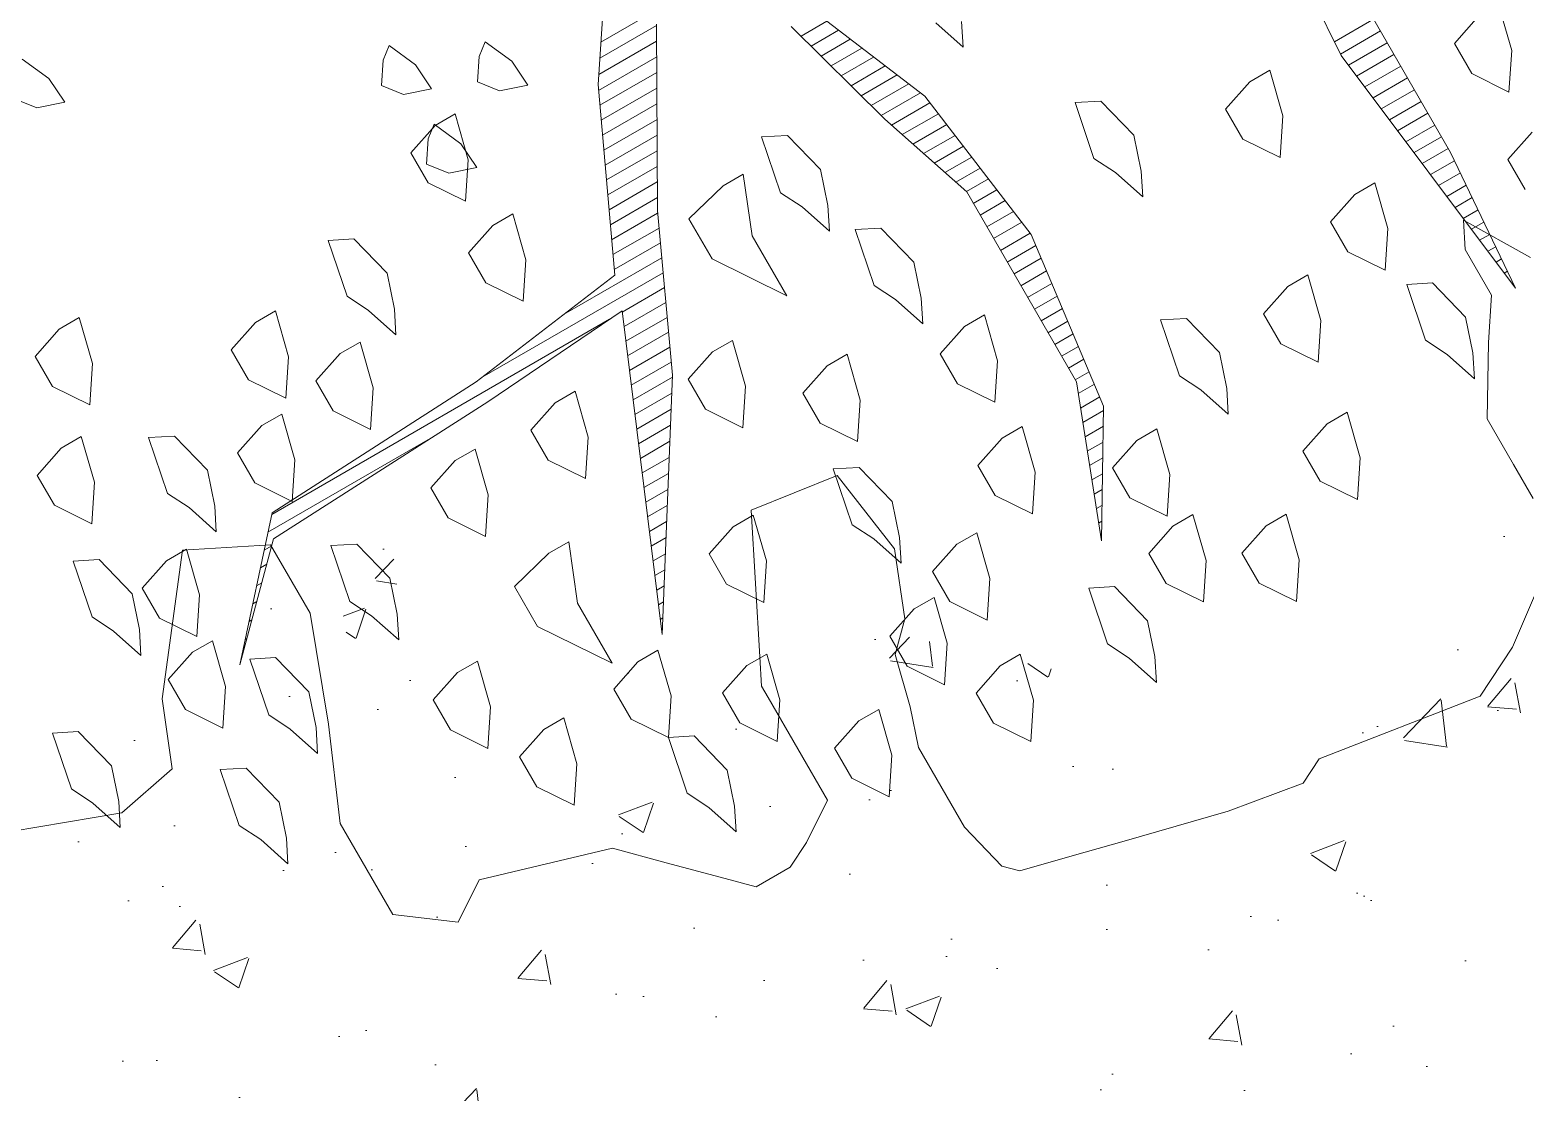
# Model space of a CAD drawing. Header units: metres. Extents: x 12093 to 20303, y 514 to 1412.
# Drawn here: x 19751.153 to 19752.729, y 693.7 to 694.82 of the extents above; entities that cross this region are included whole.
import ezdxf

# ---------------------------------------------------------------- set-up
doc = ezdxf.new("R2010")
doc.units = ezdxf.units.M
doc.layers.add('ARBOLES', color=52, linetype='Continuous', lineweight=13)
doc.layers.add('grass', color=64, linetype='Continuous', lineweight=13)
doc.layers.add('desnivel', color=9, linetype='Continuous')
pattern_1 = [(50, (19136.99335, 73.14804), (0.36436934, -0.03187817), [0.0381, -0.4191]), (355, (19136.99335, 73.14804), (-0.07048565, 0.38211329), [0.03048, -0.33528]), (100.451, (19137.0237, 73.1454), (0.293885, 0.35023338), [0.03238, -0.35618]), (46.1842, (19136.99335, 73.24964), (0.54215808, -0.08408466), [0.05715, -0.62865]), (96.6356, (19137.03853, 73.24264), (0.47480847, 0.4948511), [0.04857, -0.53427]), (351.184, (19136.99335, 73.24964), (0.4748092, 0.49485024), [0.04572, -0.50292]), (21, (19137.04415, 73.22424), (0.30322976, -0.20453104), [0.0381, -0.4191]), (326, (19137.04415, 73.22424), (0.12360406, 0.36837593), [0.03048, -0.33528]), (71.4514, (19137.06942, 73.2072), (0.42683298, 0.16384572), [0.03238, -0.35618]), (37.5, (19136.99335, 73.14804), (0.006177207, 0.169110078), [0, -0.331216, 0, -0.34036, 0, -0.33655]), (7.5, (19136.99335, 73.14804), (0.133639325, 0.20036115), [0, -0.194056, 0, -0.323596, 0, -0.12827]), (327.5, (19136.88007, 73.14804), (0.27118119, -0.011457488), [0, -0.127, 0, -0.39624, 0, -0.52578]), (317.5, (19136.82927, 73.14804), (0.29625836, 0.05085298), [0, -0.1651, 0, -0.263144, 0, -0.37338])]

# ---------------------------------------------------------------- blocks, each defined once
blk = doc.blocks.new('ghgfghgh')
at = {"layer": 'ARBOLES', "lineweight": 20}
for p, q in [((20001.71547, 663.11414), (20001.73329, 663.39038)), ((20002.20963, 663.13347), (20002.15869, 663.23705)), ((20002.20167, 663.20867), (20002.28229, 663.06904)), ((20001.7173, 663.14243), (20001.82424, 663.20418)), ((20001.85332, 663.16713), (20001.93263, 663.10653)), ((20001.85041, 663.14631), (20001.86758, 663.15623)), ((20002.20513, 663.14261), (20002.23114, 663.15763)), ((20001.7166, 663.13161), (20001.75434, 663.1534)), ((20001.75434, 663.15431), (20001.75489, 663.03051)), ((20001.90603, 663.09118), (20001.84386, 663.1528)), ((20001.85705, 663.13972), (20001.87536, 663.15029)), ((20002.20913, 663.13449), (20002.23566, 663.14981)), ((20001.7159, 663.12078), (20001.75439, 663.143)), ((20001.8637, 663.13314), (20001.88313, 663.14435)), ((20001.87035, 663.12655), (20001.8909, 663.13841)), ((20002.2144, 663.12711), (20002.24017, 663.14199)), ((20001.71581, 663.1103), (20001.75443, 663.1326)), ((20001.87699, 663.11996), (20001.89867, 663.13248)), ((20001.88364, 663.11337), (20001.90644, 663.12654)), ((20002.32555, 662.97876), (20002.20963, 663.13347)), ((20002.21985, 663.11983), (20002.24468, 663.13417)), ((20002.2253, 663.11256), (20002.2492, 663.12636)), ((20001.71667, 663.10037), (20001.75448, 663.1222)), ((20001.89029, 663.10679), (20001.91421, 663.1206)), ((20002.23075, 663.10528), (20002.25371, 663.11854)), ((20001.72651, 662.98753), (20001.71547, 663.11414)), ((20001.71754, 663.09045), (20001.75453, 663.1118)), ((20001.89693, 663.1002), (20001.92199, 663.11466)), ((20001.90358, 663.09361), (20001.92976, 663.10872)), ((20001.93263, 663.10653), (20002.00351, 663.01447)), ((20002.2362, 663.098), (20002.25823, 663.11072)), ((20001.7184, 663.08052), (20001.75457, 663.10141)), ((20001.91052, 663.08719), (20001.93613, 663.10198)), ((20002.24166, 663.09073), (20002.26274, 663.1029)), ((20001.71927, 663.0706), (20001.75462, 663.09101)), ((20001.96053, 663.04285), (20001.90603, 663.09118)), ((20001.91764, 663.08088), (20001.94169, 663.09476)), ((20001.92476, 663.07457), (20001.94725, 663.08755)), ((20002.24711, 663.08345), (20002.26726, 663.09508)), ((20002.25256, 663.07617), (20002.27177, 663.08726)), ((20001.72013, 663.06067), (20001.75467, 663.08061)), ((20001.93188, 663.06825), (20001.9528, 663.08033)), ((20002.25801, 663.0689), (20002.27628, 663.07944)), ((20001.721, 663.05075), (20001.75471, 663.07021)), ((20001.939, 663.06194), (20001.95836, 663.07311)), ((20001.94612, 663.05562), (20001.96392, 663.0659)), ((20002.26347, 663.06162), (20002.2808, 663.07162)), ((20002.28229, 663.06904), (20002.32555, 662.97876)), ((20001.72187, 663.04082), (20001.75476, 663.05981)), ((20001.95325, 663.04931), (20001.96947, 663.05868)), ((20002.26892, 663.05434), (20002.28491, 663.06357)), ((20001.72273, 663.0309), (20001.75481, 663.04942)), ((20001.96037, 663.043), (20001.97503, 663.05146)), ((20002.27437, 663.04706), (20002.28882, 663.05541)), ((20002.27982, 663.03979), (20002.29273, 663.04724)), ((20001.7236, 663.02097), (20001.75485, 663.03902)), ((20002.03347, 662.91652), (20001.96053, 663.04285)), ((20001.96494, 663.03521), (20001.98059, 663.04425)), ((20001.96945, 663.02739), (20001.98614, 663.03703)), ((20002.28528, 663.03251), (20002.29665, 663.03908)), ((20001.72446, 663.01105), (20001.75505, 663.02871)), ((20001.75489, 663.03051), (20001.7649, 662.92104)), ((20001.97397, 663.01958), (20001.9917, 663.02981)), ((20002.29073, 663.02523), (20002.30056, 663.03091)), ((20001.72533, 663.00112), (20001.75596, 663.01881)), ((20001.97848, 663.01176), (20001.99726, 663.0226)), ((20002.29618, 663.01796), (20002.30447, 663.02274)), ((20001.72619, 662.9912), (20001.75687, 663.00891)), ((20001.983, 663.00394), (20002.00281, 663.01538)), ((20001.98751, 662.99612), (20002.0066, 663.00714)), ((20002.00351, 663.01447), (20002.05163, 662.90041)), ((20002.30163, 663.01068), (20002.30839, 663.01458)), ((20002.30708, 663.0034), (20002.3123, 663.00641)), ((20001.69239, 662.96126), (20001.75777, 662.999)), ((20001.99202, 662.9883), (20002.01014, 662.99876)), ((20002.31254, 662.99613), (20002.31621, 662.99825)), ((20001.63446, 662.91665), (20001.72651, 662.98753)), ((20001.63826, 662.91958), (20001.75868, 662.9891)), ((20001.99654, 662.98048), (20002.01368, 662.99038)), ((20002.31799, 662.98885), (20002.32012, 662.99008)), ((20001.73148, 662.96297), (20001.75958, 662.9792)), ((20002.00105, 662.97266), (20002.01721, 662.98199)), ((20002.32344, 662.98157), (20002.32404, 662.98191)), ((20001.73268, 662.95324), (20001.76049, 662.9693)), ((20002.00557, 662.96484), (20002.02075, 662.97361)), ((20001.49847, 662.82844), (20001.72307, 662.95812)), ((20001.73138, 662.96374), (20001.64213, 662.90335)), ((20001.75805, 662.74864), (20001.73138, 662.96374)), ((20001.73389, 662.94351), (20001.76139, 662.95939)), ((20002.01008, 662.95703), (20002.02429, 662.96523)), ((20002.0146, 662.94921), (20002.02782, 662.95684)), ((20001.73509, 662.93379), (20001.7623, 662.94949)), ((20002.01911, 662.94139), (20002.03136, 662.94846)), ((20001.7363, 662.92406), (20001.7632, 662.93959)), ((20002.02362, 662.93357), (20002.0349, 662.94008)), ((20001.73751, 662.91433), (20001.76411, 662.92969)), ((20002.02814, 662.92575), (20002.03843, 662.9317)), ((20001.49867, 662.82939), (20001.63446, 662.91665)), ((20001.73871, 662.9046), (20001.76485, 662.91969)), ((20001.7649, 662.92104), (20001.75805, 662.74864)), ((20002.03265, 662.91793), (20002.04197, 662.92331)), ((20001.73992, 662.89487), (20001.76442, 662.90902)), ((20002.05013, 662.81089), (20002.03347, 662.91652)), ((20002.0347, 662.90869), (20002.04551, 662.91493)), ((20001.64213, 662.90335), (20001.4997, 662.81225)), ((20001.74113, 662.88514), (20001.764, 662.89835)), ((20002.03621, 662.89914), (20002.04904, 662.90655)), ((20002.03772, 662.88958), (20002.05159, 662.89759)), ((20002.05163, 662.90041), (20002.05013, 662.81089)), ((20001.74233, 662.87542), (20001.76358, 662.88768)), ((20002.03922, 662.88003), (20002.05141, 662.88706)), ((20001.49594, 662.81656), (20001.60381, 662.87884)), ((20001.74354, 662.86569), (20001.76315, 662.87701)), ((20002.04073, 662.87047), (20002.05123, 662.87654)), ((20001.74474, 662.85596), (20001.76273, 662.86634)), ((20002.04224, 662.86092), (20002.05106, 662.86601)), ((20001.74595, 662.84623), (20001.7623, 662.85567)), ((20002.04374, 662.85136), (20002.05088, 662.85548)), ((20001.74716, 662.8365), (20001.76188, 662.845)), ((20002.04525, 662.84181), (20002.0507, 662.84495)), ((20001.47721, 662.72835), (20001.49867, 662.82939)), ((20001.74836, 662.82677), (20001.76146, 662.83433)), ((20002.04676, 662.83225), (20002.05052, 662.83443)), ((20001.74957, 662.81704), (20001.76103, 662.82366)), ((20002.04827, 662.8227), (20002.05035, 662.8239)), ((20001.4997, 662.81225), (20001.47721, 662.72835)), ((20001.75078, 662.80732), (20001.76061, 662.81299)), ((20001.75198, 662.79759), (20001.76018, 662.80232)), ((20001.4909, 662.7928), (20001.49514, 662.79525)), ((20001.75319, 662.78786), (20001.75976, 662.79165)), ((20001.48838, 662.78092), (20001.49184, 662.78292)), ((20001.7544, 662.77813), (20001.75934, 662.78098)), ((20001.48585, 662.76904), (20001.48853, 662.77058)), ((20001.7556, 662.7684), (20001.75891, 662.77031)), ((20001.75681, 662.75867), (20001.75849, 662.75964)), ((20001.75801, 662.74895), (20001.75807, 662.74898))]:
    blk.add_line(p, q, dxfattribs=at)
at = {"layer": 'desnivel', "lineweight": 20}
for p, q in [((20001.63627, 662.58552), (20001.62231, 662.55729)), ((20001.82048, 662.58092), (20001.79661, 662.58732)), ((20001.62231, 662.55729), (20001.57894, 662.56251))]:
    blk.add_line(p, q, dxfattribs=at)
at = {"layer": 'grass'}
for p, q in [((20002.32294, 663.13683), (20002.31423, 663.16727)), ((20001.95717, 663.15616), (20001.9582, 663.13902)), ((20002.30093, 663.15959), (20002.28482, 663.14143)), ((20001.9582, 663.13902), (20001.94003, 663.15513)), ((20001.57646, 663.14013), (20001.57245, 663.13033)), ((20001.59406, 663.12721), (20001.57646, 663.14013)), ((20001.64039, 663.1426), (20001.63638, 663.13279)), ((20001.65799, 663.12968), (20001.64039, 663.1426)), ((20002.28482, 663.14143), (20002.29634, 663.12148)), ((20002.32115, 663.10921), (20002.32294, 663.13683)), ((20001.35014, 663.11824), (20001.33254, 663.13115)), ((20001.57245, 663.13033), (20001.57134, 663.11362)), ((20001.60475, 663.1114), (20001.59406, 663.12721)), ((20001.63638, 663.13279), (20001.63527, 663.11609)), ((20001.66868, 663.11387), (20001.65799, 663.12968)), ((20001.36084, 663.10243), (20001.35014, 663.11824)), ((20001.63527, 663.11609), (20001.64997, 663.11008)), ((20002.14876, 663.11606), (20002.13265, 663.0979)), ((20002.16206, 663.12374), (20002.14876, 663.11606)), ((20002.17076, 663.0933), (20002.16206, 663.12374)), ((20002.29634, 663.12148), (20002.32115, 663.10921)), ((20001.57134, 663.11362), (20001.58604, 663.10761)), ((20001.58604, 663.10761), (20001.60475, 663.1114)), ((20001.64997, 663.11008), (20001.66868, 663.11387)), ((20001.32742, 663.10465), (20001.34213, 663.09864)), ((20001.34213, 663.09864), (20001.36084, 663.10243)), ((20002.03264, 663.10221), (20002.04978, 663.10324)), ((20002.04519, 663.06513), (20002.03264, 663.10221)), ((20002.04978, 663.10324), (20002.07178, 663.08048)), ((20002.13265, 663.0979), (20002.14417, 663.07795)), ((20001.60703, 663.08699), (20001.59092, 663.06882)), ((20001.60654, 663.08779), (20001.60254, 663.07799)), ((20001.62414, 663.07487), (20001.60654, 663.08779)), ((20001.62033, 663.09467), (20001.60703, 663.08699)), ((20001.62904, 663.06423), (20001.62033, 663.09467)), ((20002.16898, 663.06568), (20002.17076, 663.0933)), ((20001.60254, 663.07799), (20001.60143, 663.06128)), ((20001.82419, 663.07938), (20001.84133, 663.08041)), ((20001.83673, 663.0423), (20001.82419, 663.07938)), ((20001.84133, 663.08041), (20001.86333, 663.05765)), ((20002.07178, 663.08048), (20002.07665, 663.0567)), ((20002.14417, 663.07795), (20002.16898, 663.06568)), ((20002.33651, 663.08261), (20002.3204, 663.06445)), ((20001.59092, 663.06882), (20001.60244, 663.04888)), ((20001.63484, 663.05906), (20001.62414, 663.07487)), ((20001.60143, 663.06128), (20001.61613, 663.05527)), ((20001.61613, 663.05527), (20001.63484, 663.05906)), ((20001.62725, 663.03661), (20001.62904, 663.06423)), ((20001.86333, 663.05765), (20001.8682, 663.03387)), ((20002.05951, 663.05567), (20002.04519, 663.06513)), ((20002.07665, 663.0567), (20002.07768, 663.03956)), ((20002.3204, 663.06445), (20002.33192, 663.0445)), ((20001.60244, 663.04888), (20001.62725, 663.03661)), ((20001.79862, 663.04689), (20001.77587, 663.02489)), ((20001.81192, 663.05457), (20001.79862, 663.04689)), ((20001.81782, 663.01365), (20001.81192, 663.05457)), ((20002.07768, 663.03956), (20002.05951, 663.05567)), ((20002.23191, 663.04882), (20002.21861, 663.04114)), ((20002.24061, 663.01838), (20002.23191, 663.04882)), ((20001.85106, 663.03284), (20001.83673, 663.0423)), ((20002.21861, 663.04114), (20002.2025, 663.02297)), ((20001.65872, 663.02818), (20001.64542, 663.0205)), ((20001.66742, 662.99774), (20001.65872, 663.02818)), ((20001.86923, 663.01673), (20001.85106, 663.03284)), ((20001.8682, 663.03387), (20001.86923, 663.01673)), ((20001.64542, 663.0205), (20001.62931, 663.00233)), ((20001.77587, 663.02489), (20001.79122, 662.99829)), ((20001.88636, 663.01776), (20001.9035, 663.01879)), ((20001.89891, 662.98068), (20001.88636, 663.01776)), ((20001.9035, 663.01879), (20001.9255, 662.99603)), ((20002.2025, 663.02297), (20002.21402, 663.00303)), ((20002.23883, 662.99076), (20002.24061, 663.01838)), ((20002.29089, 663.02399), (20002.29206, 663.00449)), ((20002.33542, 662.99927), (20002.29089, 663.02399)), ((20001.53595, 663.01049), (20001.55309, 663.01152)), ((20001.5485, 662.97341), (20001.53595, 663.01049)), ((20001.55309, 663.01152), (20001.57509, 662.98876)), ((20001.84085, 662.97375), (20001.81782, 663.01365)), ((20001.62931, 663.00233), (20001.64083, 662.98239)), ((20001.66564, 662.97012), (20001.66742, 662.99774)), ((20001.79122, 662.99829), (20001.84085, 662.97375)), ((20002.21402, 663.00303), (20002.23883, 662.99076)), ((20002.29206, 663.00449), (20002.30953, 662.97423)), ((20001.57509, 662.98876), (20001.57996, 662.96497)), ((20001.9255, 662.99603), (20001.93037, 662.97225)), ((20002.18742, 662.98767), (20002.17413, 662.97999)), ((20002.19613, 662.95724), (20002.18742, 662.98767)), ((20001.64083, 662.98239), (20001.66564, 662.97012)), ((20001.91324, 662.97122), (20001.89891, 662.98068)), ((20002.17413, 662.97999), (20002.15802, 662.96183)), ((20002.25316, 662.9813), (20002.2703, 662.98233)), ((20002.26571, 662.94421), (20002.25316, 662.9813)), ((20002.2703, 662.98233), (20002.2923, 662.95957)), ((20001.56282, 662.96395), (20001.5485, 662.97341)), ((20001.9314, 662.95511), (20001.91324, 662.97122)), ((20001.93037, 662.97225), (20001.9314, 662.95511)), ((20002.30953, 662.97423), (20002.3075, 662.9428)), ((20001.37048, 662.95928), (20001.35718, 662.9516)), ((20001.37919, 662.92885), (20001.37048, 662.95928)), ((20001.50092, 662.96367), (20001.48763, 662.95599)), ((20001.50963, 662.93324), (20001.50092, 662.96367)), ((20001.58099, 662.94784), (20001.56282, 662.96395)), ((20001.57996, 662.96497), (20001.58099, 662.94784)), ((20001.97232, 662.961), (20001.95903, 662.95333)), ((20001.98103, 662.93057), (20001.97232, 662.961)), ((20002.08947, 662.95772), (20002.10661, 662.95874)), ((20002.10202, 662.92063), (20002.08947, 662.95772)), ((20002.10661, 662.95874), (20002.12861, 662.93599)), ((20002.15802, 662.96183), (20002.16953, 662.94188)), ((20002.19435, 662.92961), (20002.19613, 662.95724)), ((20002.2923, 662.95957), (20002.29717, 662.93578)), ((20001.35718, 662.9516), (20001.34107, 662.93344)), ((20001.48763, 662.95599), (20001.47152, 662.93783)), ((20001.95903, 662.95333), (20001.94292, 662.93516)), ((20001.47152, 662.93783), (20001.48304, 662.91788)), ((20001.5572, 662.94297), (20001.5439, 662.93529)), ((20001.56591, 662.91253), (20001.5572, 662.94297)), ((20001.80479, 662.94407), (20001.7915, 662.93639)), ((20001.8135, 662.91364), (20001.80479, 662.94407)), ((20002.16953, 662.94188), (20002.19435, 662.92961)), ((20002.28003, 662.93476), (20002.26571, 662.94421)), ((20002.3075, 662.9428), (20002.30665, 662.89188)), ((20001.34107, 662.93344), (20001.35259, 662.91349)), ((20001.37741, 662.90122), (20001.37919, 662.92885)), ((20001.50785, 662.90561), (20001.50963, 662.93324)), ((20001.5439, 662.93529), (20001.5278, 662.91713)), ((20001.7915, 662.93639), (20001.77539, 662.91823)), ((20001.86772, 662.92721), (20001.85161, 662.90904)), ((20001.88102, 662.93489), (20001.86772, 662.92721)), ((20001.88973, 662.90445), (20001.88102, 662.93489)), ((20001.94292, 662.93516), (20001.95443, 662.91521)), ((20001.97925, 662.90294), (20001.98103, 662.93057)), ((20002.12861, 662.93599), (20002.13348, 662.9122)), ((20002.2982, 662.91865), (20002.28003, 662.93476)), ((20002.29717, 662.93578), (20002.2982, 662.91865)), ((20001.48304, 662.91788), (20001.50785, 662.90561)), ((20001.5278, 662.91713), (20001.53931, 662.89718)), ((20001.77539, 662.91823), (20001.78691, 662.89828)), ((20002.11634, 662.91117), (20002.10202, 662.92063)), ((20001.35259, 662.91349), (20001.37741, 662.90122)), ((20001.56413, 662.88491), (20001.56591, 662.91253)), ((20001.70019, 662.91027), (20001.6869, 662.9026)), ((20001.7089, 662.87984), (20001.70019, 662.91027)), ((20001.81172, 662.88601), (20001.8135, 662.91364)), ((20001.85161, 662.90904), (20001.86313, 662.8891)), ((20001.95443, 662.91521), (20001.97925, 662.90294)), ((20002.13451, 662.89506), (20002.11634, 662.91117)), ((20002.13348, 662.9122), (20002.13451, 662.89506)), ((20001.53931, 662.89718), (20001.56413, 662.88491)), ((20001.6869, 662.9026), (20001.67079, 662.88443)), ((20001.78691, 662.89828), (20001.81172, 662.88601)), ((20001.88794, 662.87683), (20001.88973, 662.90445)), ((20001.49174, 662.88745), (20001.47563, 662.86928)), ((20001.50504, 662.89512), (20001.49174, 662.88745)), ((20001.51375, 662.86469), (20001.50504, 662.89512)), ((20001.86313, 662.8891), (20001.88794, 662.87683)), ((20001.99741, 662.88684), (20001.98412, 662.87916)), ((20002.00612, 662.8564), (20001.99741, 662.88684)), ((20002.20024, 662.88869), (20002.18414, 662.87052)), ((20002.21354, 662.89637), (20002.20024, 662.88869)), ((20002.22225, 662.86593), (20002.21354, 662.89637)), ((20002.30665, 662.89188), (20002.32412, 662.86162)), ((20001.37178, 662.88025), (20001.35849, 662.87257)), ((20001.38049, 662.84981), (20001.37178, 662.88025)), ((20001.41655, 662.87949), (20001.43368, 662.88052)), ((20001.42909, 662.84241), (20001.41655, 662.87949)), ((20001.43368, 662.88052), (20001.45569, 662.85776)), ((20001.67079, 662.88443), (20001.6823, 662.86448)), ((20001.70712, 662.85222), (20001.7089, 662.87984)), ((20001.98412, 662.87916), (20001.96801, 662.86099)), ((20002.07364, 662.87765), (20002.05753, 662.85949)), ((20002.08694, 662.88533), (20002.07364, 662.87765)), ((20002.09564, 662.85489), (20002.08694, 662.88533)), ((20001.35849, 662.87257), (20001.34238, 662.8544)), ((20001.47563, 662.86928), (20001.48715, 662.84933)), ((20001.6337, 662.87189), (20001.62041, 662.86421)), ((20001.64241, 662.84145), (20001.6337, 662.87189)), ((20002.18414, 662.87052), (20002.19565, 662.85058)), ((20001.45569, 662.85776), (20001.46055, 662.83398)), ((20001.51196, 662.83706), (20001.51375, 662.86469)), ((20001.62041, 662.86421), (20001.6043, 662.84604)), ((20001.6823, 662.86448), (20001.70712, 662.85222)), ((20001.87184, 662.85866), (20001.88897, 662.85969)), ((20001.88438, 662.82158), (20001.87184, 662.85866)), ((20001.88897, 662.85969), (20001.91098, 662.83693)), ((20001.96801, 662.86099), (20001.97952, 662.84105)), ((20002.05753, 662.85949), (20002.06905, 662.83954)), ((20002.22047, 662.83831), (20002.22225, 662.86593)), ((20002.32412, 662.86162), (20002.33722, 662.83892)), ((20001.34238, 662.8544), (20001.3539, 662.83446)), ((20001.37871, 662.82219), (20001.38049, 662.84981)), ((20001.48715, 662.84933), (20001.51196, 662.83706)), ((20001.87451, 662.8542), (20001.81719, 662.83119)), ((20001.91265, 662.80561), (20001.87451, 662.8542)), ((20002.00434, 662.82878), (20002.00612, 662.8564)), ((20002.09386, 662.82727), (20002.09564, 662.85489)), ((20002.19565, 662.85058), (20002.22047, 662.83831)), ((20001.44342, 662.83295), (20001.42909, 662.84241)), ((20001.6043, 662.84604), (20001.61581, 662.8261)), ((20001.64063, 662.81383), (20001.64241, 662.84145)), ((20001.97952, 662.84105), (20002.00434, 662.82878)), ((20002.06905, 662.83954), (20002.09386, 662.82727)), ((20001.3539, 662.83446), (20001.37871, 662.82219)), ((20001.46158, 662.81684), (20001.44342, 662.83295)), ((20001.46055, 662.83398), (20001.46158, 662.81684)), ((20001.81864, 662.82795), (20001.80535, 662.82027)), ((20001.81719, 662.83119), (20001.82304, 662.7337)), ((20001.82735, 662.79752), (20001.81864, 662.82795)), ((20001.91098, 662.83693), (20001.91585, 662.81315)), ((20002.111, 662.8283), (20002.0977, 662.82062)), ((20002.1197, 662.79786), (20002.111, 662.8283)), ((20002.1729, 662.82857), (20002.1596, 662.8209)), ((20002.1816, 662.79814), (20002.1729, 662.82857)), ((20001.61581, 662.8261), (20001.64063, 662.81383)), ((20001.80535, 662.82027), (20001.78924, 662.80211)), ((20001.89871, 662.81212), (20001.88438, 662.82158)), ((20002.0977, 662.82062), (20002.08159, 662.80245)), ((20002.1596, 662.8209), (20002.14349, 662.80273)), ((20001.49767, 662.8081), (20001.43918, 662.80459)), ((20001.49342, 662.80468), (20001.49845, 662.80758)), ((20001.52388, 662.76271), (20001.49767, 662.8081)), ((20001.53781, 662.80766), (20001.55494, 662.80868)), ((20001.55035, 662.77057), (20001.53781, 662.80766)), ((20001.55494, 662.80868), (20001.57695, 662.78593)), ((20001.69588, 662.81026), (20001.68258, 662.80259)), ((20001.70177, 662.76934), (20001.69588, 662.81026)), ((20001.91687, 662.79601), (20001.89871, 662.81212)), ((20001.91585, 662.81315), (20001.91687, 662.79601)), ((20001.95396, 662.80855), (20001.93785, 662.79039)), ((20001.96726, 662.81623), (20001.95396, 662.80855)), ((20001.97596, 662.7858), (20001.96726, 662.81623)), ((20002.04977, 662.81314), (20002.05017, 662.81337)), ((20001.36644, 662.79737), (20001.38358, 662.7984)), ((20001.37899, 662.76029), (20001.36644, 662.79737)), ((20001.38358, 662.7984), (20001.40558, 662.77564)), ((20001.42834, 662.79765), (20001.41223, 662.77948)), ((20001.43918, 662.80459), (20001.42554, 662.70593)), ((20001.44164, 662.80532), (20001.42834, 662.79765)), ((20001.45034, 662.77489), (20001.44164, 662.80532)), ((20001.68258, 662.80259), (20001.65982, 662.78058)), ((20001.78924, 662.80211), (20001.80076, 662.78216)), ((20001.82557, 662.76989), (20001.82735, 662.79752)), ((20001.91936, 662.75905), (20001.91265, 662.80561)), ((20002.08159, 662.80245), (20002.09311, 662.78251)), ((20002.11792, 662.77024), (20002.1197, 662.79786)), ((20002.14349, 662.80273), (20002.15501, 662.78278)), ((20002.17982, 662.77051), (20002.1816, 662.79814)), ((20001.93785, 662.79039), (20001.94937, 662.77044)), ((20001.41223, 662.77948), (20001.42375, 662.75953)), ((20001.57695, 662.78593), (20001.58182, 662.76214)), ((20001.65982, 662.78058), (20001.67518, 662.75399)), ((20001.80076, 662.78216), (20001.82557, 662.76989)), ((20001.97418, 662.75817), (20001.97596, 662.7858)), ((20002.0417, 662.77942), (20002.05884, 662.78045)), ((20002.05424, 662.74234), (20002.0417, 662.77942)), ((20002.05884, 662.78045), (20002.08084, 662.75769)), ((20002.09311, 662.78251), (20002.11792, 662.77024)), ((20002.15501, 662.78278), (20002.17982, 662.77051)), ((20002.34073, 662.78043), (20002.32358, 662.74026)), ((20001.40558, 662.77564), (20001.41045, 662.75186)), ((20001.44856, 662.74726), (20001.45034, 662.77489)), ((20001.56468, 662.76111), (20001.55035, 662.77057)), ((20001.72481, 662.72945), (20001.70177, 662.76934)), ((20001.93888, 662.77325), (20001.92558, 662.76557)), ((20001.94758, 662.74282), (20001.93888, 662.77325)), ((20001.94937, 662.77044), (20001.97418, 662.75817)), ((20001.39331, 662.75083), (20001.37899, 662.76029)), ((20001.42375, 662.75953), (20001.44856, 662.74726)), ((20001.48333, 662.75716), (20001.48523, 662.75825)), ((20001.53612, 662.68909), (20001.52388, 662.76271)), ((20001.58285, 662.745), (20001.56468, 662.76111)), ((20001.58182, 662.76214), (20001.58285, 662.745)), ((20001.92558, 662.76557), (20001.90947, 662.74741)), ((20001.91297, 662.73519), (20001.91936, 662.75905)), ((20002.08084, 662.75769), (20002.08571, 662.73391)), ((20001.41148, 662.73472), (20001.39331, 662.75083)), ((20001.41045, 662.75186), (20001.41148, 662.73472)), ((20001.67518, 662.75399), (20001.72481, 662.72945)), ((20001.45905, 662.74445), (20001.44575, 662.73678)), ((20001.46776, 662.71402), (20001.45905, 662.74445)), ((20001.48081, 662.74528), (20001.48192, 662.74592)), ((20001.75524, 662.73815), (20001.74194, 662.73047)), ((20001.76395, 662.70772), (20001.75524, 662.73815)), ((20001.90947, 662.74741), (20001.92099, 662.72746)), ((20001.9458, 662.71519), (20001.94758, 662.74282)), ((20002.06857, 662.73288), (20002.05424, 662.74234)), ((20002.32358, 662.74026), (20002.30205, 662.70766)), ((20001.44575, 662.73678), (20001.42964, 662.71861)), ((20001.47829, 662.73339), (20001.47862, 662.73359)), ((20001.48386, 662.73218), (20001.501, 662.73321)), ((20001.49641, 662.6951), (20001.48386, 662.73218)), ((20001.501, 662.73321), (20001.523, 662.71046)), ((20001.63528, 662.73095), (20001.62199, 662.72328)), ((20001.64399, 662.70052), (20001.63528, 662.73095)), ((20001.74194, 662.73047), (20001.72584, 662.71231)), ((20001.81433, 662.72794), (20001.79822, 662.70977)), ((20001.82763, 662.73562), (20001.81433, 662.72794)), ((20001.82304, 662.7337), (20001.82421, 662.71421)), ((20001.83633, 662.70518), (20001.82763, 662.73562)), ((20001.92287, 662.70056), (20001.91297, 662.73519)), ((20001.99618, 662.73541), (20001.98289, 662.72774)), ((20002.00489, 662.70498), (20001.99618, 662.73541)), ((20002.08674, 662.71677), (20002.06857, 662.73288)), ((20002.08571, 662.73391), (20002.08674, 662.71677)), ((20001.42964, 662.71861), (20001.44116, 662.69866)), ((20001.62199, 662.72328), (20001.60588, 662.70511)), ((20001.92099, 662.72746), (20001.9458, 662.71519)), ((20001.98289, 662.72774), (20001.96678, 662.70957)), ((20001.46597, 662.68639), (20001.46776, 662.71402)), ((20001.523, 662.71046), (20001.52787, 662.68667)), ((20001.72584, 662.71231), (20001.73735, 662.69236)), ((20001.79822, 662.70977), (20001.80974, 662.68983)), ((20001.82421, 662.71421), (20001.82858, 662.70664)), ((20001.96678, 662.70957), (20001.9783, 662.68962)), ((20001.42554, 662.70593), (20001.43224, 662.65937)), ((20001.44116, 662.69866), (20001.46597, 662.68639)), ((20001.60588, 662.70511), (20001.6174, 662.68516)), ((20001.64221, 662.67289), (20001.64399, 662.70052)), ((20001.76217, 662.68009), (20001.76395, 662.70772)), ((20001.82858, 662.70664), (20001.86789, 662.63856)), ((20001.83455, 662.67756), (20001.83633, 662.70518)), ((20001.90207, 662.69881), (20001.88877, 662.69113)), ((20001.91078, 662.66837), (20001.90207, 662.69881)), ((20001.92841, 662.6735), (20001.92287, 662.70056)), ((20002.00311, 662.67735), (20002.00489, 662.70498)), ((20002.30205, 662.70766), (20002.19498, 662.66602)), ((20001.51074, 662.68564), (20001.49641, 662.6951)), ((20001.544, 662.62303), (20001.53612, 662.68909)), ((20001.69259, 662.69312), (20001.67929, 662.68544)), ((20001.7013, 662.66268), (20001.69259, 662.69312)), ((20001.73735, 662.69236), (20001.76217, 662.68009)), ((20001.80974, 662.68983), (20001.83455, 662.67756)), ((20001.88877, 662.69113), (20001.87266, 662.67297)), ((20001.9783, 662.68962), (20002.00311, 662.67735)), ((20001.35267, 662.68303), (20001.3698, 662.68406)), ((20001.36521, 662.64595), (20001.35267, 662.68303)), ((20001.3698, 662.68406), (20001.39181, 662.6613)), ((20001.5289, 662.66953), (20001.51074, 662.68564)), ((20001.52787, 662.68667), (20001.5289, 662.66953)), ((20001.6174, 662.68516), (20001.64221, 662.67289)), ((20001.67929, 662.68544), (20001.66319, 662.66727)), ((20001.76217, 662.68009), (20001.7793, 662.68112)), ((20001.77471, 662.64301), (20001.76217, 662.68009)), ((20001.7793, 662.68112), (20001.80131, 662.65836)), ((20001.87266, 662.67297), (20001.88418, 662.65302)), ((20001.909, 662.64075), (20001.91078, 662.66837)), ((20001.95898, 662.62054), (20001.92841, 662.6735)), ((20001.39181, 662.6613), (20001.39667, 662.63752)), ((20001.43224, 662.65937), (20001.39879, 662.62997)), ((20001.46419, 662.65877), (20001.48133, 662.6598)), ((20001.47674, 662.62169), (20001.46419, 662.65877)), ((20001.48133, 662.6598), (20001.50333, 662.63704)), ((20001.66319, 662.66727), (20001.6747, 662.64733)), ((20001.69952, 662.63506), (20001.7013, 662.66268)), ((20001.80131, 662.65836), (20001.80618, 662.63458)), ((20002.19498, 662.66602), (20002.18421, 662.64972)), ((20001.88418, 662.65302), (20001.909, 662.64075)), ((20002.18421, 662.64972), (20002.13446, 662.63108)), ((20001.37954, 662.63649), (20001.36521, 662.64595)), ((20001.6747, 662.64733), (20001.69952, 662.63506)), ((20001.78904, 662.63355), (20001.77471, 662.64301)), ((20001.86789, 662.63856), (20001.85393, 662.61033)), ((20001.39879, 662.62997), (20001.32517, 662.61773)), ((20001.3977, 662.62038), (20001.37954, 662.63649)), ((20001.39667, 662.63752), (20001.3977, 662.62038)), ((20001.39879, 662.62997), (20001.39879, 662.62997)), ((20001.50333, 662.63704), (20001.5082, 662.61325)), ((20001.8072, 662.61744), (20001.78904, 662.63355)), ((20001.80618, 662.63458), (20001.8072, 662.61744)), ((20002.13446, 662.63108), (20002.09983, 662.62117)), ((20001.49107, 662.61223), (20001.47674, 662.62169)), ((20001.57894, 662.56251), (20001.544, 662.62303)), ((20001.98402, 662.59465), (20001.95898, 662.62054)), ((20002.09983, 662.62117), (20002.0652, 662.61126)), ((20001.50923, 662.59612), (20001.49107, 662.61223)), ((20001.5082, 662.61325), (20001.50923, 662.59612)), ((20001.85393, 662.61033), (20001.84317, 662.59403)), ((20002.0652, 662.61126), (20002.03058, 662.60136)), ((20001.72502, 662.6065), (20001.63627, 662.58552)), ((20001.76081, 662.59691), (20001.72502, 662.6065)), ((20002.03058, 662.60136), (20001.99595, 662.59145)), ((20001.79661, 662.58732), (20001.76081, 662.59691)), ((20001.84317, 662.59403), (20001.82048, 662.58092)), ((20001.99595, 662.59145), (20001.98402, 662.59465))]:
    blk.add_line(p, q, dxfattribs=at)

msp = doc.modelspace()

# ---------------------------------------------------------------- hatches: boundary and pattern name
at = {"layer": 'grass'}
h = msp.add_hatch(dxfattribs=at)
h.set_pattern_fill('AR-CONC', color=256, scale=0.002, style=0)
h.set_pattern_definition(pattern_1)
h.paths.add_polyline_path([(19754.0039, 694.5174), (19753.2006, 694.7252), (19753.1661, 694.6814), (19753.113, 694.6347), (19753.1149, 694.6038), (19753.0858, 694.571), (19753.0568, 694.5382), (19753.017, 694.5793), (19752.9843, 694.6084), (19752.9515, 694.6374), (19752.8601, 694.7126), (19752.857, 694.7166), (19752.8643, 694.6911), (19752.8614, 694.6473), (19752.8221, 694.6667), (19752.8038, 694.6984), (19752.8294, 694.7272), (19752.8426, 694.7348), (19752.7996, 694.7897), (19752.757, 694.8133), (19752.7839, 694.7572), (19752.7311, 694.8278), (19752.729, 694.8289), (19752.7308, 694.798), (19752.7585, 694.75), (19752.7553, 694.7002), (19752.754, 694.6194), (19752.7817, 694.5714), (19752.8024, 694.5354), (19752.8163, 694.5114), (19752.7992, 694.4855), (19752.808, 694.4426), (19752.7808, 694.3789), (19752.7467, 694.3272), (19752.5768, 694.2612), (19752.5598, 694.2353), (19752.5578, 694.2346), (19752.5221, 694.0806), (19753.8055, 693.7938)])
h = msp.add_hatch(dxfattribs=at)
h.set_pattern_fill('AR-CONC', color=256, scale=0.002, style=0)
h.set_pattern_definition(pattern_1)
h.paths.add_polyline_path([(19750.6351, 694.2439), (19750.5696, 694.3021), (19750.4542, 694.3634), (19750.4334, 694.3994), (19750.2114, 694.4792), (19750.2386, 694.5429), (19750.1989, 694.584), (19750.1979, 694.6), (19749.4528, 694.7665), (19749.4454, 694.0967), (19751.1623, 693.719), (19751.1924, 694.1352), (19751.0806, 694.1652), (19750.9569, 694.1577), (19750.8881, 694.166), (19750.8313, 694.1812), (19750.7676, 694.2084), (19750.7178, 694.2117)])
h = msp.add_hatch(dxfattribs=at)
h.set_pattern_fill('AR-CONC', color=256, scale=0.002, style=0)
h.set_pattern_definition(pattern_1)
h.paths.add_polyline_path([(19752.5221, 694.0806), (19752.0432, 694.1876), (19752.0359, 694.1728), (19752.0189, 694.147), (19751.9829, 694.1262), (19751.945, 694.1364), (19751.8883, 694.1516), (19751.8315, 694.1668), (19751.6907, 694.1335), (19751.6686, 694.0887), (19751.5998, 694.097), (19751.5444, 694.193), (19751.5319, 694.2978), (19751.5312, 694.302), (19751.5165, 694.3053), (19751.5188, 694.2939), (19751.5204, 694.2667), (19751.4916, 694.2923), (19751.4689, 694.3073), (19751.4657, 694.3167), (19751.4228, 694.3263), (19751.4206, 694.2935), (19751.3813, 694.3129), (19751.3663, 694.3389), (19751.3587, 694.3406), (19751.3565, 694.3245), (19751.3671, 694.2506), (19751.3141, 694.204), (19751.3115, 694.2036), (19751.3124, 694.1888), (19751.2982, 694.2014), (19751.1973, 694.1846), (19751.213, 694.1297), (19751.1924, 694.1352), (19751.1623, 693.719), (19752.3761, 693.4519)])
h.paths.add_polyline_path([(19751.4892, 694.1503), (19751.4604, 694.1759), (19751.4377, 694.1909), (19751.4178, 694.2497), (19751.445, 694.2513), (19751.4799, 694.2152), (19751.4876, 694.1775)], flags=16)
h = msp.add_hatch(dxfattribs=at)
h.set_pattern_fill('AR-CONC', color=256, scale=0.002, style=0)
h.set_pattern_definition(pattern_1)
h.paths.add_polyline_path([(19753.8055, 693.7938), (19752.5221, 694.0806), (19752.3761, 693.4519), (19753.6357, 693.1747)])

# ---------------------------------------------------------------- block references
at = {"layer": 'Defpoints', "lineweight": 20, "xscale": 1.586003757394792, "yscale": 1.586003757394792, "zscale": 1.586003757394792}
msp.add_blockref('ghgfghgh', (-11971.0441, -356.9396), dxfattribs=at)

doc.saveas('drawing.dxf')
